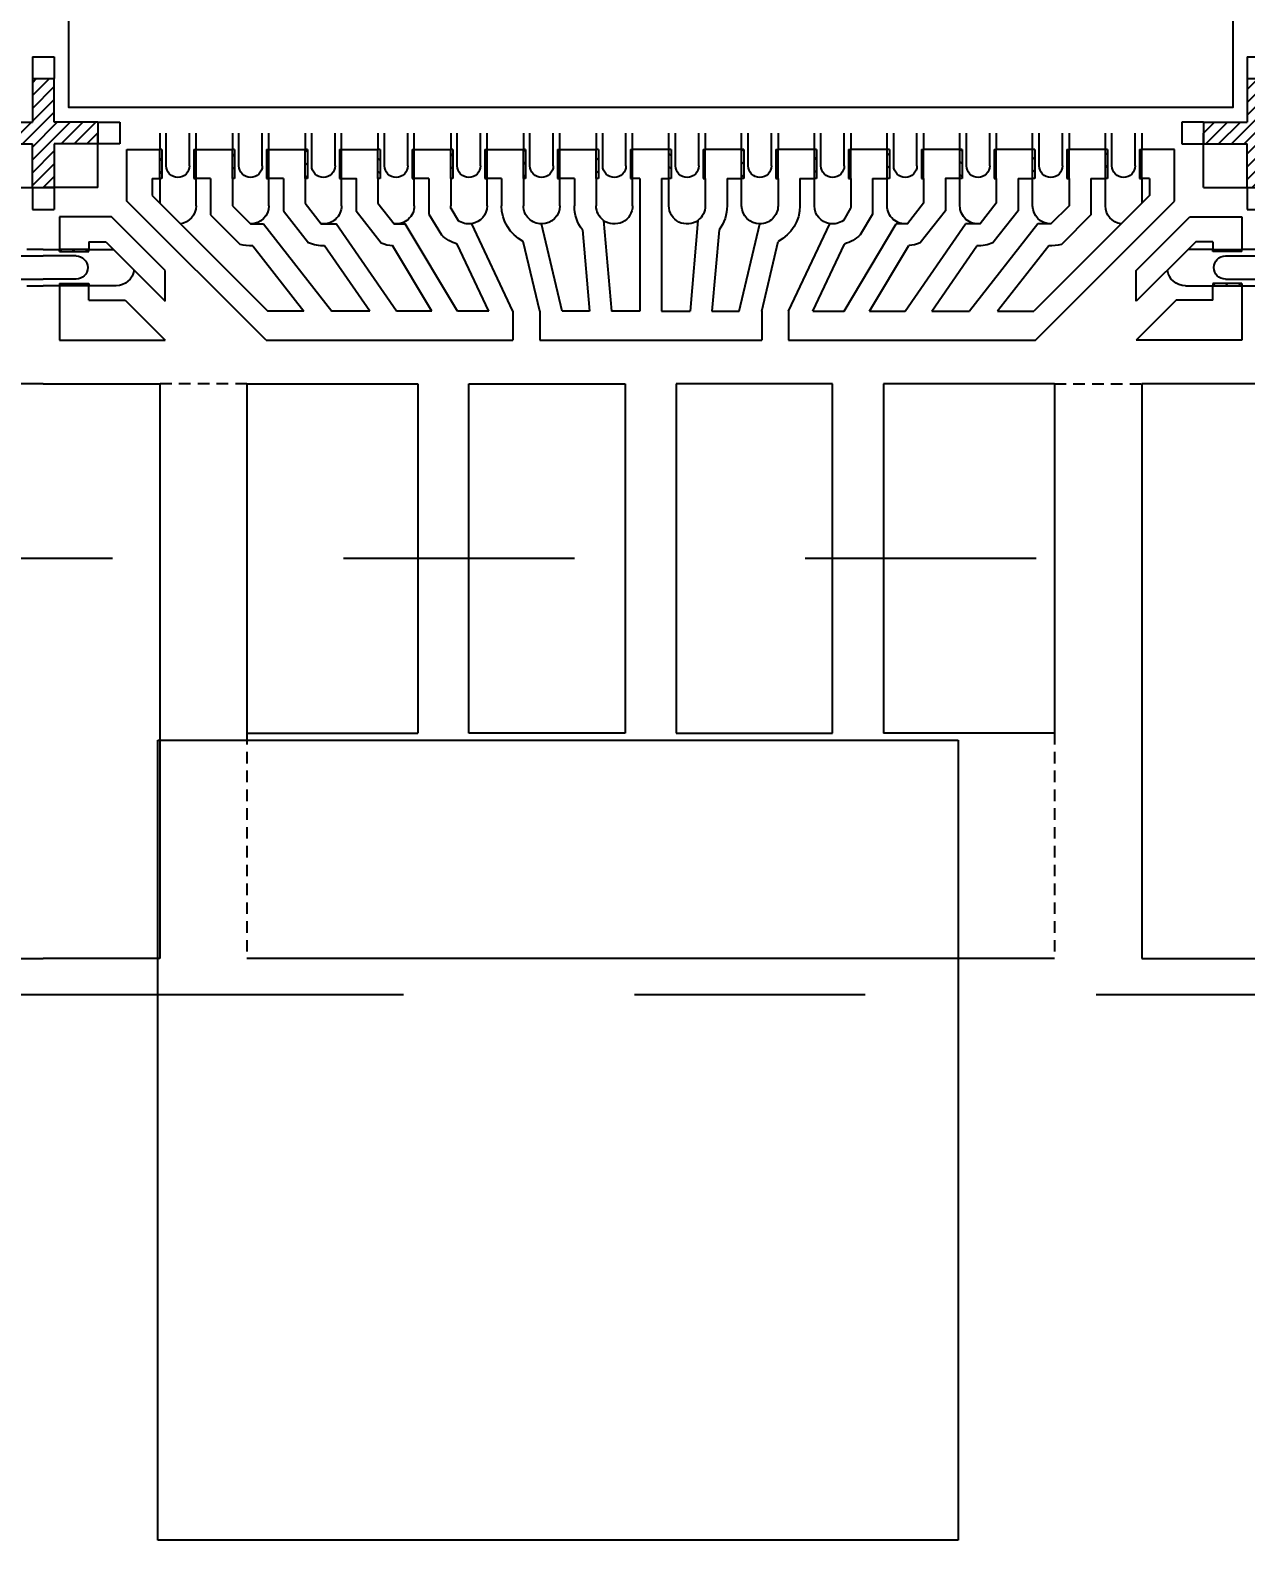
# Model space of a CAD drawing. Extents: x 98 to 785, y 88 to 514.
# Drawn here: x 511.66 to 528.36, y 252.51 to 273.52 of the extents above; entities that cross this region are included whole.
import ezdxf

# ---------------------------------------------------------------- set-up
doc = ezdxf.new("R2010")
doc.units = 0
doc.header["$LTSCALE"] = 12.7
doc.header["$MEASUREMENT"] = 0
doc.header["$PDMODE"] = 2
for name, pattern in [('CENTER', [2, 1.25, -0.25, 0.25, -0.25]), ('HIDDEN', [0.375, 0.25, -0.125]), ('PHANTOM', [2.5, 1.25, -0.25, 0.25, -0.25, 0.25, -0.25])]:
    doc.linetypes.add(name, pattern=pattern)
doc.layers.get('0').update_dxf_attribs({"linetype": 'CONTINUOUS'})
doc.layers.get('DEFPOINTS').update_dxf_attribs({"linetype": 'CONTINUOUS'})
for name, color, linetype in [('SH-01_CENTER', 2, 'CENTER'), ('SH-01_DIM', 4, 'CONTINUOUS'), ('SH-01_HATCH', 10, 'CONTINUOUS'), ('SH-01_HIDDEN', 6, 'HIDDEN'), ('SH-01_MISC', 5, 'CONTINUOUS'), ('SH-01_OBJECT', 7, 'CONTINUOUS'), ('SH-01_PHANTOM', 1, 'PHANTOM')]:
    doc.layers.add(name, color=color, linetype=linetype)
doc.styles.get("Standard").update_dxf_attribs({"font": 'simplex.shx', "width": 0.82})
doc.dimstyles.new('STANDARD$0', dxfattribs={"dimtxt": 0.18, "dimasz": 0.18, "dimexe": 0.18, "dimexo": 0.0625, "dimgap": 0.09, "dimtad": 0, "dimtih": 1, "dimtoh": 1, "dimdec": 4, "dimzin": 0, "dimdsep": 46, "dimtxsty": 'STANDARD', "dimcen": 0.09, "dimadec": 0, "dimazin": 0, "dimtfac": 1, "dimtdec": 4, "dimtofl": 0, "dimtmove": 0, "dimatfit": 3, "dimfxl": 1, "dimtolj": 1, "dimtzin": 0, "dimarcsym": 0})
pattern_1 = [(45, (5e-06, -5.34998), (-0.08838835, 0.08838835), [])]
pattern_2 = [(45, (3e-05, 1.74999), (-0.08838835, 0.08838835), [])]

# ---------------------------------------------------------------- blocks, each defined once
blk = doc.blocks.new('_Open30')
at = {"color": 0, "lineweight": -2}
for p, q in [((-1, 0.2679), (0, 0)), ((0, 0), (-1, -0.2679)), ((0, 0), (-1, 0))]:
    blk.add_line(p, q, dxfattribs=at)
blk = doc.blocks.new('*D42')
at = {"layer": 'DEFPOINTS', "color": 0, "ltscale": 0.05, "transparency": 16777216}
for p in [(151.033, 260.264), (739.033, 260.264), (739.033, 224.222)]:
    blk.add_point(p, dxfattribs=at)
at = {"layer": 'SH-01_DIM', "ltscale": 0.05, "transparency": 16777216}
for p, q in [((151.033, 257.724), (151.033, 221.682)), ((739.033, 257.724), (739.033, 221.682)), ((154.208, 224.222), (438.479, 224.222)), ((735.858, 224.222), (449.758, 224.222))]:
    blk.add_line(p, q, dxfattribs=at)
at = {"layer": 'SH-01_DIM', "ltscale": 0.05, "transparency": 16777216, "xscale": 3.175000000000011, "yscale": 3.175000000000011, "zscale": 3.175000000000011, "rotation": 180}
blk.add_blockref('_Open30', (151.033, 224.222), dxfattribs=at)
at = {"layer": 'SH-01_DIM', "ltscale": 0.05, "transparency": 16777216, "xscale": 3.175000000000011, "yscale": 3.175000000000011, "zscale": 3.175000000000011}
blk.add_blockref('_Open30', (739.033, 224.222), dxfattribs=at)
at = {"layer": 'SH-01_DIM', "ltscale": 0.05, "transparency": 16777216, "insert": (444.119, 224.222), "char_height": 1.524, "attachment_point": 5}
blk.add_mtext('\\A1;MOLD AREA\\P 294.0000', dxfattribs=at)
blk = doc.blocks.new('A$C548803C5')
at = {"layer": 'SH-01_CENTER', "ltscale": 0.05}
for p, q in [((1, 1.451), (1, 0.549)), ((0.549, 1), (1.451, 1))]:
    blk.add_line(p, q, dxfattribs=at)
at = {"layer": 'SH-01_MISC', "ltscale": 0.05}
blk.add_lwpolyline([(-3, 5), (5, 5), (5, -3), (-3, -3)], close=True, dxfattribs=at)
blk = doc.blocks.new('*D21')
at = {"layer": 'DEFPOINTS', "color": 0, "ltscale": 0.05, "transparency": 16777216}
for p in [(155.033, 266.264), (735.033, 266.264), (735.033, 236.483)]:
    blk.add_point(p, dxfattribs=at)
at = {"layer": 'SH-01_DIM', "ltscale": 0.05, "transparency": 16777216}
for p, q in [((155.033, 263.724), (155.033, 233.943)), ((735.033, 263.724), (735.033, 233.943)), ((158.208, 236.483), (433.353, 236.483)), ((731.858, 236.483), (456.713, 236.483))]:
    blk.add_line(p, q, dxfattribs=at)
at = {"layer": 'SH-01_DIM', "ltscale": 0.05, "transparency": 16777216, "xscale": 3.175000000000011, "yscale": 3.175000000000011, "zscale": 3.175000000000011, "rotation": 180}
blk.add_blockref('_Open30', (155.033, 236.483), dxfattribs=at)
at = {"layer": 'SH-01_DIM', "ltscale": 0.05, "transparency": 16777216, "xscale": 3.175000000000011, "yscale": 3.175000000000011, "zscale": 3.175000000000011}
blk.add_blockref('_Open30', (735.033, 236.483), dxfattribs=at)
at = {"layer": 'SH-01_DIM', "ltscale": 0.05, "transparency": 16777216, "insert": (445.033, 236.483), "char_height": 1.524, "attachment_point": 5}
blk.add_mtext('\\A1;SAW SINGULATION AREA\\P 290.0000', dxfattribs=at)
blk = doc.blocks.new('A$C26DB4481')
at = {"layer": 'SH-01_HIDDEN', "linetype": 'Continuous', "ltscale": 1.25}
for p, q in [((16.7, 8), (16.475, 8)), ((16.475, 7.5), (16.7, 7.5))]:
    blk.add_line(p, q, dxfattribs=at)
at = {"layer": 'SH-01_HIDDEN', "linetype": 'Continuous', "ltscale": 0.05}
for p, q in [((16.25, 7.91), (16.7, 7.91)), ((16.25, 7.59), (16.7, 7.59))]:
    blk.add_line(p, q, dxfattribs=at)
at = {"layer": 'SH-01_OBJECT', "linetype": 'Continuous'}
blk.add_line((15.95, 8.85), (16.7, 8.85), dxfattribs=at)
at = {"layer": 'SH-01_OBJECT', "ltscale": 0.05}
blk.add_line((16.7, 6.15), (15.1, 6.15), dxfattribs=at)
at = {"layer": 'SH-01_OBJECT'}
blk.add_line((15.1, -1.75), (16.7, -1.75), dxfattribs=at)
blk = doc.blocks.new('A$C1BE279AF')
at = {"layer": 'SH-01_HATCH', "ltscale": 0.05}
h = blk.add_hatch(dxfattribs=at)
h.set_pattern_fill('ANSI31', color=10)
h.set_pattern_definition([(45, (2.30032, -1.11), (-0.0883883, 0.0883883), [])])
h.paths.add_polyline_path([(1.79, 1.19), (1.19, 1.19), (1.19, 1.79), (0.89, 1.79), (0.89, 1.19), (0.29, 1.19), (0.29, 0.89), (0.89, 0.89), (0.89, 0.29), (1.19, 0.29), (1.19, 0.89), (1.79, 0.89)])
at = {"layer": 'SH-01_HIDDEN'}
for p, q in [((0.89, 2.09), (1.19, 2.09)), ((0.89, 2.09), (0.89, 1.79)), ((1.19, 2.09), (1.19, 1.79)), ((-0.01, 1.19), (-0.01, 0.89)), ((0.29, 1.19), (-0.01, 1.19)), ((1.79, 1.19), (2.09, 1.19)), ((2.09, 1.19), (2.09, 0.89)), ((-0.01, 0.89), (0.29, 0.89)), ((2.09, 0.89), (1.79, 0.89)), ((0.89, 0.29), (0.89, -0.01)), ((1.19, 0.29), (1.19, -0.01)), ((0.89, -0.01), (1.19, -0.01))]:
    blk.add_line(p, q, dxfattribs=at)
at = {"layer": 'SH-01_OBJECT'}
for p, q in [((0.89, 1.79), (1.19, 1.79)), ((0.89, 1.79), (0.89, 1.19)), ((1.19, 1.19), (1.19, 1.79)), ((0.29, 1.19), (0.29, 0.89)), ((0.29, 1.19), (0.89, 1.19)), ((1.79, 1.19), (1.19, 1.19)), ((1.79, 1.19), (1.79, 0.89)), ((0.29, 0.89), (0.89, 0.89)), ((0.89, 0.29), (0.89, 0.89)), ((0.89, 0.89), (0.89, 0.89)), ((1.79, 0.89), (1.19, 0.89)), ((1.19, 0.89), (1.19, 0.89)), ((1.19, 0.89), (1.19, 0.29)), ((0.89, 0.29), (1.19, 0.29))]:
    blk.add_line(p, q, dxfattribs=at)
blk = doc.blocks.new('DA 02')
at = {"layer": 'SH-01_HATCH', "ltscale": 0.05}
h = blk.add_hatch(dxfattribs=at)
h.set_pattern_fill('ANSI31', color=10)
h.set_pattern_definition(pattern_1)
h.paths.add_polyline_path([(1.6, 10.725), (1.63, 10.725), (1.63, 11.125), (1.6, 11.125)])
h.paths.add_polyline_path([(2.1, 11.125), (2.07, 11.125), (2.07, 10.725), (2.1, 10.725)])
h.paths.add_polyline_path([(2.63, 11.125), (2.6, 11.125), (2.6, 10.725), (2.63, 10.725)])
h.paths.add_polyline_path([(3.1, 11.125), (3.07, 11.125), (3.07, 10.725), (3.1, 10.725)])
h.paths.add_polyline_path([(3.6, 10.725), (3.63, 10.725), (3.63, 11.125), (3.6, 11.125)])
h.paths.add_polyline_path([(4.1, 11.125), (4.07, 11.125), (4.07, 10.725), (4.1, 10.725)])
h.paths.add_polyline_path([(4.6, 10.725), (4.63, 10.725), (4.63, 11.125), (4.6, 11.125)])
h.paths.add_polyline_path([(5.07, 10.725), (5.1, 10.725), (5.1, 11.125), (5.07, 11.125)])
h.paths.add_polyline_path([(5.6, 10.725), (5.63, 10.725), (5.63, 11.125), (5.6, 11.125)])
h.paths.add_polyline_path([(6.07, 10.725), (6.1, 10.725), (6.1, 11.125), (6.07, 11.125)])
h.paths.add_polyline_path([(6.6, 10.725), (6.63, 10.725), (6.63, 11.125), (6.6, 11.125)])
h.paths.add_polyline_path([(7.1, 11.125), (7.07, 11.125), (7.07, 10.725), (7.1, 10.725)])
h.paths.add_polyline_path([(7.6, 10.725), (7.63, 10.725), (7.63, 11.125), (7.6, 11.125)])
h.paths.add_polyline_path([(8.07, 10.725), (8.1, 10.725), (8.1, 11.125), (8.07, 11.125)])
h = blk.add_hatch(dxfattribs=at)
h.set_pattern_fill('ANSI31', color=10)
h.set_pattern_definition(pattern_1)
h.paths.add_polyline_path([(15.1, 11.125), (15.07, 11.125), (15.07, 10.725), (15.1, 10.725)])
h.paths.add_polyline_path([(14.6, 10.725), (14.63, 10.725), (14.63, 11.125), (14.6, 11.125)])
h.paths.add_polyline_path([(14.07, 10.725), (14.1, 10.725), (14.1, 11.125), (14.07, 11.125)])
h.paths.add_polyline_path([(13.6, 10.725), (13.63, 10.725), (13.63, 11.125), (13.6, 11.125)])
h.paths.add_polyline_path([(13.1, 11.125), (13.07, 11.125), (13.07, 10.725), (13.1, 10.725)])
h.paths.add_polyline_path([(12.6, 10.725), (12.63, 10.725), (12.63, 11.125), (12.6, 11.125)])
h.paths.add_polyline_path([(12.1, 11.125), (12.07, 11.125), (12.07, 10.725), (12.1, 10.725)])
h.paths.add_polyline_path([(11.63, 11.125), (11.6, 11.125), (11.6, 10.725), (11.63, 10.725)])
h.paths.add_polyline_path([(11.1, 11.125), (11.07, 11.125), (11.07, 10.725), (11.1, 10.725)])
h.paths.add_polyline_path([(10.63, 11.125), (10.6, 11.125), (10.6, 10.725), (10.63, 10.725)])
h.paths.add_polyline_path([(10.1, 11.125), (10.07, 11.125), (10.07, 10.725), (10.1, 10.725)])
h.paths.add_polyline_path([(9.6, 10.725), (9.63, 10.725), (9.63, 11.125), (9.6, 11.125)])
h.paths.add_polyline_path([(9.1, 11.125), (9.07, 11.125), (9.07, 10.725), (9.1, 10.725)])
h.paths.add_polyline_path([(8.63, 11.125), (8.6, 11.125), (8.6, 10.725), (8.63, 10.725)])
h = blk.add_hatch(dxfattribs=at)
h.set_pattern_fill('ANSI31', color=10)
h.set_pattern_definition(pattern_2)
h.paths.add_polyline_path([(0.225, 9.72), (0.225, 9.75), (0.625, 9.75), (0.625, 9.72)])
h.paths.add_polyline_path([(0.225, 9.25), (0.225, 9.28), (0.625, 9.28), (0.625, 9.25)])
h = blk.add_hatch(dxfattribs=at)
h.set_pattern_fill('ANSI31', color=10)
h.set_pattern_definition(pattern_2)
h.paths.add_polyline_path([(16.475, 9.72), (16.475, 9.75), (16.075, 9.75), (16.075, 9.72)])
h.paths.add_polyline_path([(16.475, 9.25), (16.475, 9.28), (16.075, 9.28), (16.075, 9.25)])
at = {"layer": 'SH-01_HIDDEN', "linetype": 'Continuous', "ltscale": 1.25}
for p, q in [((1.6, 11.35), (1.6, 11.125)), ((2.1, 11.125), (2.1, 11.35)), ((2.6, 11.35), (2.6, 11.125)), ((3.1, 11.125), (3.1, 11.35)), ((3.6, 11.35), (3.6, 11.125)), ((4.1, 11.125), (4.1, 11.35)), ((4.6, 11.35), (4.6, 11.125)), ((5.1, 11.125), (5.1, 11.35)), ((5.6, 11.35), (5.6, 11.125)), ((6.1, 11.125), (6.1, 11.35)), ((6.6, 11.35), (6.6, 11.125)), ((7.1, 11.125), (7.1, 11.35)), ((7.6, 11.35), (7.6, 11.125)), ((8.1, 11.125), (8.1, 11.35)), ((8.6, 11.125), (8.6, 11.35)), ((9.1, 11.35), (9.1, 11.125)), ((9.6, 11.125), (9.6, 11.35)), ((10.1, 11.35), (10.1, 11.125)), ((10.6, 11.125), (10.6, 11.35)), ((11.1, 11.35), (11.1, 11.125)), ((11.6, 11.125), (11.6, 11.35)), ((12.1, 11.35), (12.1, 11.125)), ((12.6, 11.125), (12.6, 11.35)), ((13.1, 11.35), (13.1, 11.125)), ((13.6, 11.125), (13.6, 11.35)), ((14.1, 11.35), (14.1, 11.125)), ((14.6, 11.125), (14.6, 11.35)), ((15.1, 11.35), (15.1, 11.125)), ((1.6, 10.725), (1.6, 10.386)), ((2.1, 10.35), (2.1, 10.725)), ((3.1, 10.35), (3.1, 10.725)), ((4.1, 10.35), (4.1, 10.725)), ((5.1, 10.35), (5.1, 10.725)), ((6.1, 10.35), (6.1, 10.725)), ((7.1, 10.35), (7.1, 10.725)), ((8.1, 10.35), (8.1, 10.725)), ((8.6, 10.35), (8.6, 10.725)), ((9.6, 10.35), (9.6, 10.725)), ((10.6, 10.35), (10.6, 10.725)), ((11.6, 10.35), (11.6, 10.725)), ((12.6, 10.35), (12.6, 10.725)), ((13.6, 10.35), (13.6, 10.725)), ((14.6, 10.35), (14.6, 10.725)), ((15.1, 10.725), (15.1, 10.386)), ((0, 9.75), (0.225, 9.75)), ((0.625, 9.75), (0.964, 9.75)), ((16.075, 9.75), (15.736, 9.75)), ((16.7, 9.75), (16.475, 9.75)), ((0.225, 9.25), (0, 9.25)), ((1, 9.25), (0.625, 9.25)), ((15.7, 9.25), (16.075, 9.25)), ((16.475, 9.25), (16.7, 9.25))]:
    blk.add_line(p, q, dxfattribs=at)
at = {"layer": 'SH-01_HIDDEN', "linetype": 'Continuous', "ltscale": 0.05}
for p, q in [((1.69, 10.9), (1.69, 11.35)), ((2.01, 10.9), (2.01, 11.35)), ((2.69, 10.9), (2.69, 11.35)), ((3.01, 10.9), (3.01, 11.35)), ((3.69, 10.9), (3.69, 11.35)), ((4.01, 10.9), (4.01, 11.35)), ((4.69, 10.9), (4.69, 11.35)), ((5.01, 10.9), (5.01, 11.35)), ((5.69, 10.9), (5.69, 11.35)), ((6.01, 10.9), (6.01, 11.35)), ((6.69, 10.9), (6.69, 11.35)), ((7.01, 10.9), (7.01, 11.35)), ((7.69, 10.9), (7.69, 11.35)), ((8.01, 10.9), (8.01, 11.35)), ((8.69, 10.9), (8.69, 11.35)), ((9.01, 10.9), (9.01, 11.35)), ((9.69, 10.9), (9.69, 11.35)), ((10.01, 10.9), (10.01, 11.35)), ((10.69, 10.9), (10.69, 11.35)), ((11.01, 10.9), (11.01, 11.35)), ((11.69, 10.9), (11.69, 11.35)), ((12.01, 10.9), (12.01, 11.35)), ((12.69, 10.9), (12.69, 11.35)), ((13.01, 10.9), (13.01, 11.35)), ((13.69, 10.9), (13.69, 11.35)), ((14.01, 10.9), (14.01, 11.35)), ((14.69, 10.9), (14.69, 11.35)), ((15.01, 10.9), (15.01, 11.35)), ((0.45, 9.66), (0, 9.66)), ((16.25, 9.66), (16.7, 9.66)), ((0.45, 9.34), (0, 9.34)), ((16.25, 9.34), (16.7, 9.34))]:
    blk.add_line(p, q, dxfattribs=at)
at = {"layer": 'SH-01_HIDDEN', "ltscale": 0.05}
for p, q in [((2.8, 7.9), (1.6, 7.9)), ((13.9, 7.9), (15.1, 7.9)), ((2.8, 3.1), (2.8, 0)), ((13.9, 3.1), (13.9, 0))]:
    blk.add_line(p, q, dxfattribs=at)
at = {"layer": 'SH-01_HIDDEN', "linetype": 'Continuous'}
blk.add_line((2.8, 0), (13.9, 0), dxfattribs=at)
at = {"layer": 'SH-01_HIDDEN', "linetype": 'Continuous', "ltscale": 0.05}
for centre, start, end in [((1.85, 10.9), 180, 0), ((2.85, 10.9), 180, 0), ((3.85, 10.9), 180, 0), ((4.85, 10.9), 180, 0), ((5.85, 10.9), 180, 0), ((6.85, 10.9), 180, 0), ((7.85, 10.9), 180, 0), ((8.85, 10.9), 180, 0), ((9.85, 10.9), 180, 0), ((10.85, 10.9), 180, 0), ((11.85, 10.9), 180, 0), ((12.85, 10.9), 180, 0), ((13.85, 10.9), 180, 0), ((14.85, 10.9), 180, 0), ((0.45, 9.5), 270, 90), ((16.25, 9.5), 90, 270)]:
    blk.add_arc(centre, 0.16, start, end, dxfattribs=at)
at = {"layer": 'SH-01_HIDDEN', "linetype": 'Continuous', "ltscale": 1.25}
for centre, start, end in [((1.85, 10.35), 277.8317, 0), ((2.85, 10.35), 270.147, 0), ((3.85, 10.35), 263.4266, 0), ((4.85, 10.35), 263.4266, 0), ((5.85, 10.35), 278.8656, 0), ((6.85, 10.35), 270.0131, 0), ((7.85, 10.35), 233.3261, 0), ((8.85, 10.35), 180, 306.6739), ((9.85, 10.35), 180, 269.9869), ((10.85, 10.35), 180, 261.1344), ((11.85, 10.35), 180, 276.5734), ((12.85, 10.35), 180, 276.5734), ((13.85, 10.35), 180, 269.853), ((14.85, 10.35), 180, 262.1683), ((1, 9.5), 270, 352.1683), ((15.7, 9.5), 187.8317, 270)]:
    blk.add_arc(centre, 0.25, start, end, dxfattribs=at)
at = {"layer": 'SH-01_OBJECT', "linetype": 'Continuous'}
for p, q in [((0.75, 10.6), (0.75, 11.35)), ((15.95, 10.6), (15.95, 11.35)), ((1.15, 10.412), (1.15, 11.125)), ((1.15, 11.125), (1.6, 11.125)), ((1.6, 10.725), (1.6, 11.125)), ((1.63, 11.125), (1.63, 10.725)), ((2.07, 11.125), (2.07, 10.725)), ((2.1, 10.725), (2.1, 11.125)), ((2.6, 10.725), (2.6, 11.125)), ((2.63, 11.125), (2.63, 10.725)), ((3.07, 11.125), (3.07, 10.725)), ((3.1, 10.725), (3.1, 11.125)), ((3.6, 10.725), (3.6, 11.125)), ((3.63, 11.125), (3.63, 10.725)), ((4.07, 11.125), (4.07, 10.725)), ((4.1, 10.725), (4.1, 11.125)), ((4.6, 10.725), (4.6, 11.125)), ((4.63, 11.125), (4.63, 10.725)), ((5.07, 11.125), (5.07, 10.725)), ((5.1, 10.725), (5.1, 11.125)), ((5.6, 10.725), (5.6, 11.125)), ((5.63, 11.125), (5.63, 10.725)), ((6.07, 11.125), (6.07, 10.725)), ((6.1, 10.725), (6.1, 11.125)), ((6.6, 10.725), (6.6, 11.125)), ((6.63, 11.125), (6.63, 10.725)), ((7.07, 11.125), (7.07, 10.725)), ((7.1, 10.725), (7.1, 11.125)), ((7.6, 10.725), (7.6, 11.125)), ((7.63, 11.125), (7.63, 10.725)), ((8.07, 11.125), (8.07, 10.725)), ((8.1, 10.725), (8.1, 11.125)), ((8.6, 10.725), (8.6, 11.125)), ((8.63, 11.125), (8.63, 10.725)), ((9.07, 11.125), (9.07, 10.725)), ((9.1, 10.725), (9.1, 11.125)), ((9.6, 10.725), (9.6, 11.125)), ((9.63, 11.125), (9.63, 10.725)), ((10.07, 11.125), (10.07, 10.725)), ((10.1, 10.725), (10.1, 11.125)), ((10.6, 10.725), (10.6, 11.125)), ((10.63, 11.125), (10.63, 10.725)), ((11.07, 11.125), (11.07, 10.725)), ((11.1, 10.725), (11.1, 11.125)), ((11.6, 10.725), (11.6, 11.125)), ((11.63, 11.125), (11.63, 10.725)), ((12.07, 11.125), (12.07, 10.725)), ((12.1, 10.725), (12.1, 11.125)), ((12.6, 10.725), (12.6, 11.125)), ((12.63, 11.125), (12.63, 10.725)), ((13.07, 11.125), (13.07, 10.725)), ((13.1, 10.725), (13.1, 11.125)), ((13.6, 10.725), (13.6, 11.125)), ((13.63, 11.125), (13.63, 10.725)), ((14.07, 11.125), (14.07, 10.725)), ((14.1, 10.725), (14.1, 11.125)), ((14.6, 10.725), (14.6, 11.125)), ((14.63, 11.125), (14.63, 10.725)), ((15.07, 11.125), (15.07, 10.725)), ((15.1, 10.725), (15.1, 11.125)), ((15.55, 11.125), (15.1, 11.125)), ((15.55, 10.412), (15.55, 11.125)), ((1.495, 10.725), (1.6, 10.725)), ((2.3, 10.725), (2.1, 10.725)), ((3.3, 10.725), (3.1, 10.725)), ((5.3, 10.725), (5.1, 10.725)), ((6.3, 10.725), (6.1, 10.725)), ((7.3, 10.725), (7.1, 10.725)), ((8.2, 10.725), (8.1, 10.725)), ((8.5, 10.725), (8.6, 10.725)), ((9.4, 10.725), (9.6, 10.725)), ((10.4, 10.725), (10.6, 10.725)), ((11.4, 10.725), (11.6, 10.725)), ((13.4, 10.725), (13.6, 10.725)), ((14.4, 10.725), (14.6, 10.725)), ((15.205, 10.725), (15.1, 10.725)), ((0.75, 10.6), (0, 10.6)), ((15.95, 10.6), (16.7, 10.6)), ((3.062, 8.5), (1.15, 10.412)), ((1.495, 10.491), (3.086, 8.9)), ((15.205, 10.491), (13.614, 8.9)), ((13.638, 8.5), (15.55, 10.412)), ((0.938, 10.2), (0.225, 10.2)), ((0.225, 10.2), (0.225, 9.75)), ((1.676, 9.462), (0.938, 10.2)), ((2.3, 10.224), (2.704, 9.819)), ((14.4, 10.224), (13.996, 9.819)), ((15.024, 9.462), (15.762, 10.2)), ((15.762, 10.2), (16.475, 10.2)), ((16.475, 10.2), (16.475, 9.75)), ((0.625, 9.75), (0.225, 9.75)), ((0.225, 9.72), (0.625, 9.72)), ((0.625, 9.855), (0.625, 9.75)), ((0.859, 9.855), (1.676, 9.037)), ((15.841, 9.855), (15.024, 9.037)), ((16.075, 9.855), (16.075, 9.75)), ((16.075, 9.75), (16.475, 9.75)), ((16.475, 9.72), (16.075, 9.72)), ((0.225, 9.28), (0.625, 9.28)), ((0.625, 9.25), (0.225, 9.25)), ((0.625, 9.05), (0.625, 9.25)), ((16.475, 9.28), (16.075, 9.28)), ((16.075, 9.05), (16.075, 9.25)), ((16.075, 9.25), (16.475, 9.25)), ((1.126, 9.05), (1.676, 8.5)), ((15.574, 9.05), (15.024, 8.5)), ((6.454, 8.5), (3.062, 8.5)), ((9.876, 8.5), (6.824, 8.5)), ((13.638, 8.5), (10.246, 8.5))]:
    blk.add_line(p, q, dxfattribs=at)
at = {"layer": 'SH-01_OBJECT', "linetype": 'Continuous', "ltscale": 0.05}
for p, q in [((1.63, 11.125), (1.6, 11.125)), ((2.07, 11.125), (2.1, 11.125)), ((2.63, 11.125), (2.6, 11.125)), ((3.07, 11.125), (3.1, 11.125)), ((3.63, 11.125), (3.6, 11.125)), ((4.07, 11.125), (4.1, 11.125)), ((4.63, 11.125), (4.6, 11.125)), ((5.07, 11.125), (5.1, 11.125)), ((5.63, 11.125), (5.6, 11.125)), ((6.07, 11.125), (6.1, 11.125)), ((6.63, 11.125), (6.6, 11.125)), ((7.07, 11.125), (7.1, 11.125)), ((7.63, 11.125), (7.6, 11.125)), ((8.07, 11.125), (8.1, 11.125)), ((8.63, 11.125), (8.6, 11.125)), ((9.07, 11.125), (9.1, 11.125)), ((9.63, 11.125), (9.6, 11.125)), ((10.07, 11.125), (10.1, 11.125)), ((10.63, 11.125), (10.6, 11.125)), ((11.07, 11.125), (11.1, 11.125)), ((11.63, 11.125), (11.6, 11.125)), ((12.07, 11.125), (12.1, 11.125)), ((12.63, 11.125), (12.6, 11.125)), ((13.07, 11.125), (13.1, 11.125)), ((13.63, 11.125), (13.6, 11.125)), ((14.07, 11.125), (14.1, 11.125)), ((14.63, 11.125), (14.6, 11.125)), ((15.07, 11.125), (15.1, 11.125)), ((1.63, 10.725), (1.6, 10.725)), ((2.07, 10.725), (2.1, 10.725)), ((2.63, 10.725), (2.6, 10.725)), ((3.07, 10.725), (3.1, 10.725)), ((3.63, 10.725), (3.6, 10.725)), ((4.07, 10.725), (4.1, 10.725)), ((4.63, 10.725), (4.6, 10.725)), ((5.07, 10.725), (5.1, 10.725)), ((5.63, 10.725), (5.6, 10.725)), ((6.07, 10.725), (6.1, 10.725)), ((6.63, 10.725), (6.6, 10.725)), ((7.07, 10.725), (7.1, 10.725)), ((7.63, 10.725), (7.6, 10.725)), ((8.07, 10.725), (8.1, 10.725)), ((8.63, 10.725), (8.6, 10.725)), ((9.07, 10.725), (9.1, 10.725)), ((9.63, 10.725), (9.6, 10.725)), ((10.07, 10.725), (10.1, 10.725)), ((10.63, 10.725), (10.6, 10.725)), ((11.07, 10.725), (11.1, 10.725)), ((11.63, 10.725), (11.6, 10.725)), ((12.07, 10.725), (12.1, 10.725)), ((12.63, 10.725), (12.6, 10.725)), ((13.07, 10.725), (13.1, 10.725)), ((13.63, 10.725), (13.6, 10.725)), ((14.07, 10.725), (14.1, 10.725)), ((14.63, 10.725), (14.6, 10.725)), ((15.07, 10.725), (15.1, 10.725)), ((0.225, 9.72), (0.225, 9.75)), ((0.625, 9.72), (0.625, 9.75)), ((16.075, 9.72), (16.075, 9.75)), ((16.475, 9.72), (16.475, 9.75)), ((0.225, 9.28), (0.225, 9.25)), ((0.625, 9.28), (0.625, 9.25)), ((16.075, 9.28), (16.075, 9.25)), ((16.475, 9.28), (16.475, 9.25))]:
    blk.add_line(p, q, dxfattribs=at)
at = {"layer": 'SH-01_OBJECT', "ltscale": 0.05}
for p, q in [((2.1, 11.125), (2.6, 11.125)), ((3.1, 11.125), (3.6, 11.125)), ((4.1, 11.125), (4.6, 11.125)), ((5.1, 11.125), (5.6, 11.125)), ((6.1, 11.125), (6.6, 11.125)), ((7.1, 11.125), (7.6, 11.125)), ((8.1, 11.125), (8.6, 11.125)), ((9.6, 11.125), (9.1, 11.125)), ((10.6, 11.125), (10.1, 11.125)), ((11.6, 11.125), (11.1, 11.125)), ((12.6, 11.125), (12.1, 11.125)), ((13.6, 11.125), (13.1, 11.125)), ((14.6, 11.125), (14.1, 11.125)), ((1.676, 9.037), (1.676, 9.462)), ((15.024, 9.037), (15.024, 9.462)), ((0.225, 9.25), (0.225, 8.5)), ((16.475, 9.25), (16.475, 8.5)), ((6.454, 8.9), (6.454, 8.5)), ((6.824, 8.9), (6.824, 8.5)), ((9.876, 8.9), (9.876, 8.5)), ((10.246, 8.9), (10.246, 8.5)), ((0.225, 8.5), (1.676, 8.5)), ((16.475, 8.5), (15.024, 8.5)), ((0, 7.9), (1.6, 7.9)), ((1.6, 7.9), (1.6, 0)), ((2.8, 7.9), (5.15, 7.9)), ((5.85, 7.9), (8, 7.9)), ((10.85, 7.9), (8.7, 7.9)), ((13.9, 7.9), (11.55, 7.9)), ((16.7, 7.9), (15.1, 7.9)), ((15.1, 7.9), (15.1, 0)), ((2.8, 3.1), (5.15, 3.1)), ((13.9, 3.1), (11.55, 3.1))]:
    blk.add_line(p, q, dxfattribs=at)
at = {"layer": 'SH-01_OBJECT'}
for p, q in [((1.495, 10.725), (1.495, 10.491)), ((2.3, 10.725), (2.3, 10.224)), ((3.3, 10.725), (3.3, 10.282)), ((5.3, 10.725), (5.3, 10.236)), ((8.2, 10.725), (8.2, 8.9)), ((8.5, 10.725), (8.5, 8.9)), ((11.4, 10.725), (11.4, 10.236)), ((13.4, 10.725), (13.4, 10.282)), ((14.4, 10.725), (14.4, 10.224)), ((15.205, 10.725), (15.205, 10.491)), ((5.603, 10.315), (5.702, 10.149)), ((11.098, 10.315), (10.998, 10.149)), ((2.85, 10.1), (3.029, 10.1)), ((3.029, 10.1), (3.967, 8.9)), ((3.3, 10.282), (3.646, 9.839)), ((3.85, 10.1), (4.025, 10.1)), ((4.853, 8.9), (4.025, 10.1)), ((4.85, 10.1), (4.974, 10.1)), ((5.692, 8.9), (4.974, 10.1)), ((5.3, 10.236), (5.472, 9.949)), ((6.454, 8.9), (5.889, 10.103)), ((7.133, 8.9), (6.85, 10.1)), ((7.701, 10.149), (7.81, 8.9)), ((8.999, 10.149), (8.89, 8.9)), ((9.567, 8.9), (9.85, 10.1)), ((10.246, 8.9), (10.811, 10.103)), ((11.008, 8.9), (11.727, 10.1)), ((11.4, 10.236), (11.228, 9.949)), ((11.85, 10.1), (11.727, 10.1)), ((11.847, 8.9), (12.675, 10.1)), ((12.85, 10.1), (12.675, 10.1)), ((13.671, 10.1), (12.733, 8.9)), ((13.4, 10.282), (13.054, 9.839)), ((13.85, 10.1), (13.671, 10.1)), ((7.411, 10.019), (7.509, 8.9)), ((9.289, 10.019), (9.191, 8.9)), ((0.625, 9.855), (0.859, 9.855)), ((2.879, 9.801), (3.583, 8.9)), ((4.488, 8.9), (3.867, 9.8)), ((5.342, 8.9), (4.802, 9.802)), ((6.123, 8.9), (5.688, 9.824)), ((6.824, 8.9), (6.598, 9.861)), ((9.876, 8.9), (10.102, 9.861)), ((10.577, 8.9), (11.012, 9.824)), ((11.358, 8.9), (11.898, 9.802)), ((12.212, 8.9), (12.833, 9.8)), ((13.821, 9.801), (13.117, 8.9)), ((16.075, 9.855), (15.841, 9.855)), ((0.625, 9.05), (1.126, 9.05)), ((16.075, 9.05), (15.574, 9.05)), ((3.583, 8.9), (3.086, 8.9)), ((4.488, 8.9), (3.967, 8.9)), ((5.342, 8.9), (4.853, 8.9)), ((6.123, 8.9), (5.692, 8.9)), ((7.509, 8.9), (7.133, 8.9)), ((8.2, 8.9), (7.81, 8.9)), ((8.5, 8.9), (8.89, 8.9)), ((9.191, 8.9), (9.567, 8.9)), ((10.577, 8.9), (11.008, 8.9)), ((11.358, 8.9), (11.847, 8.9)), ((12.212, 8.9), (12.733, 8.9)), ((13.117, 8.9), (13.614, 8.9)), ((2.8, 7.9), (2.8, 3.1)), ((5.15, 7.9), (5.15, 3.1)), ((5.85, 3.1), (5.85, 7.9)), ((8, 7.9), (8, 3.1)), ((8.7, 7.9), (8.7, 3.1)), ((10.85, 3.1), (10.85, 7.9)), ((11.55, 7.9), (11.55, 3.1)), ((13.9, 7.9), (13.9, 3.1)), ((8, 3.1), (5.85, 3.1)), ((8.7, 3.1), (10.85, 3.1)), ((1.6, 0), (0, 0)), ((15.1, 0), (16.7, 0))]:
    blk.add_line(p, q, dxfattribs=at)
at = {"layer": 'SH-01_OBJECT', "linetype": 'Continuous', "ltscale": 1.25}
for p, q in [((2.6, 10.725), (2.6, 10.35)), ((3.6, 10.725), (3.6, 10.385)), ((4.6, 10.725), (4.6, 10.385)), ((5.6, 10.725), (5.6, 10.35)), ((6.3, 10.725), (6.3, 10.35)), ((6.6, 10.725), (6.6, 10.35)), ((7.3, 10.725), (7.3, 10.35)), ((7.6, 10.725), (7.6, 10.35)), ((9.1, 10.725), (9.1, 10.35)), ((9.4, 10.725), (9.4, 10.35)), ((10.1, 10.725), (10.1, 10.35)), ((10.4, 10.725), (10.4, 10.35)), ((11.1, 10.725), (11.1, 10.35)), ((12.1, 10.725), (12.1, 10.385)), ((13.1, 10.725), (13.1, 10.385)), ((14.1, 10.725), (14.1, 10.35))]:
    blk.add_line(p, q, dxfattribs=at)
at = {"layer": 'SH-01_OBJECT'}
for points in [[(4.1, 10.725), (4.3, 10.725), (4.3, 10.282), (4.646, 9.839, 0.072675), (4.802, 9.802, 0.094384)], [(12.6, 10.725), (12.4, 10.725), (12.4, 10.282), (12.054, 9.839, -0.072675), (11.898, 9.802, -0.094384)], [(2.6, 10.348), (2.848, 10.1, 0.001908), (2.85, 10.1)], [(3.6, 10.385), (3.821, 10.102, 0.028099), (3.85, 10.1)], [(4.6, 10.385), (4.821, 10.102, 0.028099), (4.85, 10.1)], [(12.1, 10.385), (11.879, 10.102, -0.028099), (11.85, 10.1)], [(13.1, 10.385), (12.879, 10.102, -0.028099), (12.85, 10.1)], [(14.1, 10.348), (13.852, 10.1, -0.001908), (13.85, 10.1)]]:
    blk.add_lwpolyline(points, format="xyb", dxfattribs=at)
at = {"layer": 'SH-01_OBJECT', "linetype": 'Continuous', "ltscale": 1.25}
for centre, radius, start, end in [((2.85, 10.35), 0.25, 180, 180.4457), ((5.85, 10.35), 0.25, 180, 188.102), ((6.85, 10.35), 0.55, 180, 242.7432), ((6.85, 10.35), 0.25, 180, 270.0131), ((7.85, 10.35), 0.55, 180, 217.0401), ((7.85, 10.35), 0.25, 180, 233.3261), ((8.85, 10.35), 0.25, 306.6739, 0), ((8.85, 10.35), 0.55, 322.9599, 0), ((9.85, 10.35), 0.25, 269.9869, 0), ((9.85, 10.35), 0.55, 297.2568, 0), ((10.85, 10.35), 0.25, 351.898, 0), ((13.85, 10.35), 0.25, 359.5543, 0), ((5.85, 10.35), 0.25, 233.7025, 278.8656), ((10.85, 10.35), 0.25, 261.1344, 306.2975)]:
    blk.add_arc(centre, radius, start, end, dxfattribs=at)
at = {"layer": 'SH-01_OBJECT'}
for centre, start, end in [((5.85, 10.355), 227.0758, 253.0475), ((10.85, 10.355), 286.9525, 312.9242), ((2.85, 10.355), 254.7848, 272.9974), ((3.85, 10.355), 248.4326, 271.7475), ((12.85, 10.355), 268.2525, 291.5674), ((13.85, 10.355), 267.0026, 285.2152)]:
    blk.add_arc(centre, 0.555, start, end, dxfattribs=at)

msp = doc.modelspace()

# ---------------------------------------------------------------- linework, layer by layer
at = {"layer": 'SH-01_PHANTOM'}
for p, q in [((735.03313, 266.26424), (155.03313, 266.26424)), ((513.40813, 252.76424), (513.40813, 263.76424)), ((513.40813, 263.76424), (524.40813, 263.76424)), ((524.40813, 263.76424), (524.40813, 252.76424)), ((739.03313, 260.26424), (151.03313, 260.26424)), ((524.40813, 252.76424), (513.40813, 252.76424))]:
    msp.add_line(p, q, dxfattribs=at)

# ---------------------------------------------------------------- block references
at = {"layer": 'SH-01_HATCH', "ltscale": 0.05, "row_count": 1, "column_count": 8, "row_spacing": 0, "column_spacing": 16.70000000000033}
msp.add_blockref('A$C26DB4481', (378.23316, 262.51423), dxfattribs=at)
at = {"layer": 'SH-01_MISC', "ltscale": 0.05, "xscale": 2, "yscale": 2, "zscale": 2, "row_count": 9, "column_count": 34, "row_spacing": 16.7, "column_spacing": 16.7}
msp.add_blockref('A$C548803C5', (167.48313, 278.46424), dxfattribs=at)
at = {"layer": 'SH-01_OBJECT', "ltscale": 0.05, "row_count": 1, "column_count": 35, "row_spacing": 0, "column_spacing": 16.70000000000033}
msp.add_blockref('A$C1BE279AF', (160.09313, 271.07424), dxfattribs=at)
at = {"layer": 'SH-01_OBJECT', "xscale": -1}
msp.add_blockref('DA 02', (528.53313, 260.76424), dxfattribs=at)

# ---------------------------------------------------------------- dimensions: what is measured, and where the dimension line sits
at = {"layer": 'SH-01_DIM', "ltscale": 0.05}
dim = msp.add_linear_dim(base=(735.03313, 236.48322), p1=(155.03313, 266.26424), p2=(735.03313, 266.26424), text='SAW SINGULATION AREA\\P<>', dimstyle='STANDARD$0', override={"dimscale": 25.4, "dimtxt": 0.06, "dimasz": 0.125, "dimexe": 0.1, "dimexo": 0.1, "dimgap": 0.01, "dimtih": 0, "dimtoh": 0, "dimlfac": 0.5, "dimzin": 1, "dimpost": ' <>\\X', "dimblk": 'Open30', "dimcen": -0.09, "dimclrd": 256, "dimclre": 256, "dimclrt": 256, "dimazin": 1, "dimtp": 0.03, "dimtm": 0.03, "dimtofl": 1, "dimldrblk": 'Open30', "dimlwd": -1, "dimlwe": -1}, dxfattribs=at)
dim.commit()
dim.dimension.update_dxf_attribs({"geometry": '*D21', "text_midpoint": (445.03313, 236.48322)})
dim = msp.add_linear_dim(base=(739.03313, 224.22205), p1=(151.03313, 260.26424), p2=(739.03313, 260.26424), text='MOLD AREA\\P<>', dimstyle='STANDARD$0', override={"dimscale": 25.4, "dimtxt": 0.06, "dimasz": 0.125, "dimexe": 0.1, "dimexo": 0.1, "dimgap": 0.01, "dimtih": 0, "dimtoh": 0, "dimlfac": 0.5, "dimzin": 1, "dimpost": ' <>\\X', "dimblk": 'Open30', "dimcen": -0.09, "dimclrd": 256, "dimclre": 256, "dimclrt": 256, "dimazin": 1, "dimtp": 0.03, "dimtm": 0.03, "dimtofl": 1, "dimldrblk": 'Open30', "dimlwd": -1, "dimlwe": -1}, dxfattribs=at)
dim.commit()
dim.dimension.update_dxf_attribs({"geometry": '*D42', "text_midpoint": (444.11865, 224.22205), "dimtype": 128})

doc.saveas('drawing.dxf')
